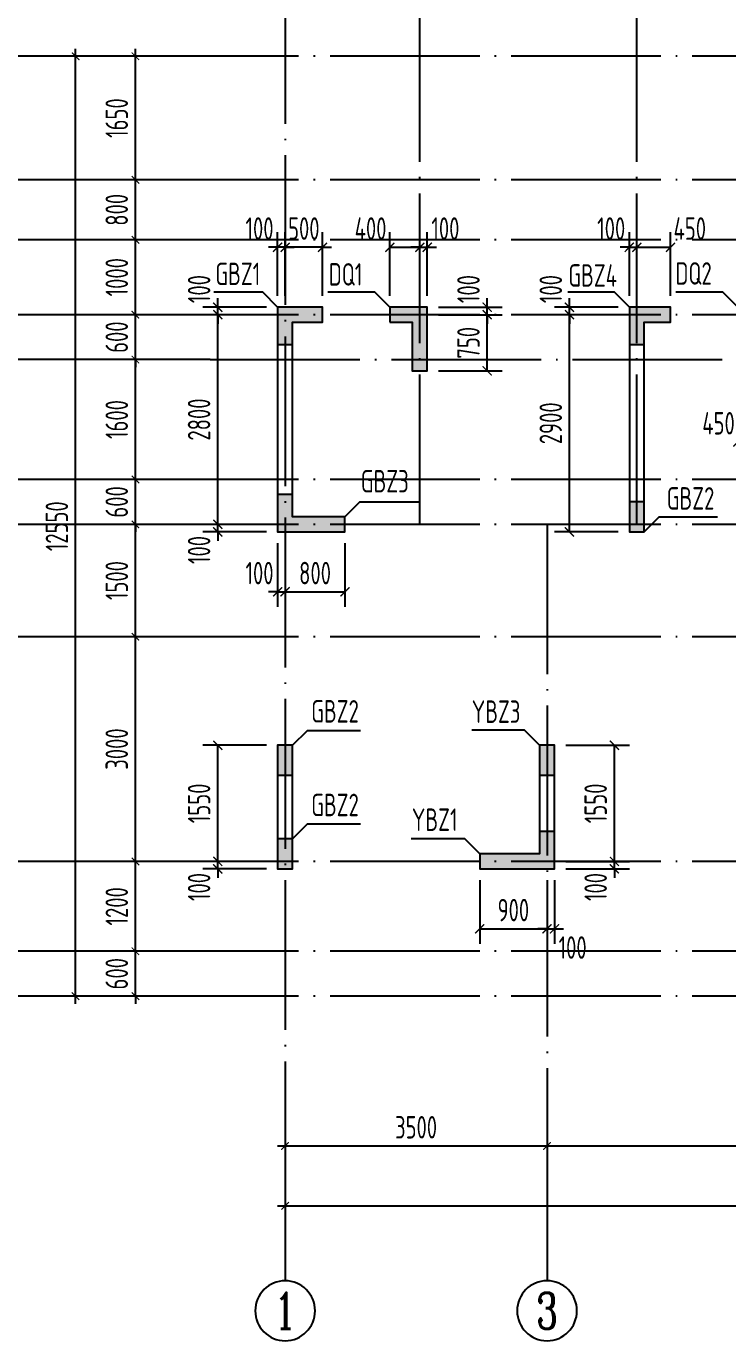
# Model space of a CAD drawing. Extents: x -461650 to 361314, y 245336 to 769729.
# Drawn here: x -128193 to -118819, y 568533 to 586084 of the extents above; entities that cross this region are included whole.
import ezdxf
from ezdxf.enums import TextEntityAlignment as Align

# ---------------------------------------------------------------- set-up
doc = ezdxf.new("R2010")
doc.units = 0
doc.header["$LTSCALE"] = 1000
doc.linetypes.add('DOTE', pattern=[2.42, 2, -0.2, 0.02, -0.2])
doc.layers.get('0').update_dxf_attribs({"linetype": 'CONTINUOUS'})
doc.layers.get('DEFPOINTS').update_dxf_attribs({"linetype": 'CONTINUOUS'})
for name, color, linetype in [('A-AXIS', 1, 'CONTINUOUS'), ('A-DOTE', 10, 'DOTE'), ('AXIS_NUM', 7, 'CONTINUOUS'), ('S-Q墙实线', 6, 'CONTINUOUS'), ('S-Q墙标注', 3, 'CONTINUOUS'), ('S-X详图填充', 252, 'CONTINUOUS'), ('S-X详图实线', 4, 'CONTINUOUS'), ('S-Y一般标注', 3, 'CONTINUOUS'), ('S-Z柱编号', 6, 'CONTINUOUS')]:
    doc.layers.add(name, color=color, linetype=linetype)
doc.styles.add('TSSD_Axis', font='complex.shx', dxfattribs={"width": 0.7, "bigfont": 'hztxt.shx'})
doc.styles.add('TSSD_DIMENSION', font='Tssdeng.shx', dxfattribs={"width": 0.7, "bigfont": 'tssdchn.shx'})
doc.styles.add('TSSD_REIN', font='tssdeng.shx', dxfattribs={"width": 0.7, "height": 300, "bigfont": 'tssdchn.shx'})
doc.styles.add('结构文字', font='zstxt.shx', dxfattribs={"width": 0.7, "bigfont": 'zshz.shx'})
doc.dimstyles.new('STRUCK', dxfattribs={"dimtxt": 400, "dimasz": 121, "dimexe": 200, "dimexo": 150, "dimgap": 115, "dimtad": 1, "dimdec": 0, "dimdsep": 46, "dimtxsty": '结构文字', "dimblk": 'ARCHTICK', "dimcen": 400, "dimclrd": 3, "dimclre": 3, "dimclrt": 7, "dimadec": 0, "dimazin": 0, "dimtfac": 1, "dimtdec": 0, "dimtix": 1, "dimtmove": 2, "dimatfit": 3, "dimldrblk": '_DIMX', "dimfxl": 0, "dimtolj": 1, "dimtzin": 0, "dimarcsym": 0})
doc.dimstyles.new('TSSD_100_100', dxfattribs={"dimtxt": 300, "dimasz": 100, "dimexe": 100, "dimexo": 250, "dimgap": 100, "dimtad": 1, "dimdec": 0, "dimzin": 0, "dimdsep": 46, "dimtxsty": 'TSSD_DIMENSION', "dimblk": 'ARCHTICK', "dimcen": 0, "dimdle": 100, "dimclrt": 7, "dimadec": 0, "dimazin": 0, "dimtfac": 1, "dimtdec": 0, "dimtix": 1, "dimtmove": 2, "dimatfit": 3, "dimldrblk": 'ARCHTICK', "dimfxl": 0, "dimtolj": 1, "dimtzin": 0, "dimarcsym": 0})

# ---------------------------------------------------------------- blocks, each defined once
blk = doc.blocks.new('_ArchTick')
at = {"color": 0, "linetype": 'ByBlock', "const_width": 0.15}
blk.add_lwpolyline([(-0.5, -0.5), (0.5, 0.5)], dxfattribs=at)
blk = doc.blocks.new('*D312')
at = {"layer": 'DEFPOINTS', "color": 0}
for p in [(2600, 5200), (3600, 5200), (3600, 4600)]:
    blk.add_point(p, dxfattribs=at)
at = {"layer": 'S-Y一般标注', "color": 0, "lineweight": -2}
for p, q in [((2600, 5200), (2600, 5300)), ((3350, 5200), (2500, 5200)), ((2600, 4600), (2600, 5200)), ((3350, 4600), (2500, 4600)), ((2600, 4600), (2600, 4500))]:
    blk.add_line(p, q, dxfattribs=at)
at = {"layer": 'S-Y一般标注', "color": 0, "lineweight": -2, "xscale": 100, "yscale": 100, "zscale": 100}
for p, rotation in [((2600, 5200), 270), ((2600, 4600), 90)]:
    blk.add_blockref('_ArchTick', p, dxfattribs=dict(at, rotation=rotation))
at = {"layer": 'S-Y一般标注', "color": 7, "insert": (2350, 4900), "char_height": 300, "attachment_point": 5, "rotation": 90, "style": 'TSSD_DIMENSION'}
blk.add_mtext('\\A1;600', dxfattribs=at)
blk = doc.blocks.new('*D313')
at = {"layer": 'DEFPOINTS', "color": 0}
for p in [(2600, 10900), (3600, 10900), (3600, 9400)]:
    blk.add_point(p, dxfattribs=at)
at = {"layer": 'S-Y一般标注', "color": 0, "lineweight": -2}
for p, q in [((3350, 10900), (2500, 10900)), ((2600, 9300), (2600, 11000)), ((3350, 9400), (2500, 9400))]:
    blk.add_line(p, q, dxfattribs=at)
at = {"layer": 'S-Y一般标注', "color": 0, "lineweight": -2, "xscale": 100, "yscale": 100, "zscale": 100}
for p, rotation in [((2600, 10900), 90), ((2600, 9400), 270)]:
    blk.add_blockref('_ArchTick', p, dxfattribs=dict(at, rotation=rotation))
at = {"layer": 'S-Y一般标注', "color": 7, "insert": (2350, 10150), "char_height": 300, "attachment_point": 5, "rotation": 90, "style": 'TSSD_DIMENSION'}
blk.add_mtext('\\A1;1500', dxfattribs=at)
blk = doc.blocks.new('*D314')
at = {"layer": 'DEFPOINTS', "color": 0}
for p in [(2600, 11500), (3600, 11500), (3600, 10900)]:
    blk.add_point(p, dxfattribs=at)
at = {"layer": 'S-Y一般标注', "color": 0, "lineweight": -2}
for p, q in [((2600, 11500), (2600, 11600)), ((3350, 11500), (2500, 11500)), ((2600, 10900), (2600, 11500)), ((3350, 10900), (2500, 10900)), ((2600, 10900), (2600, 10800))]:
    blk.add_line(p, q, dxfattribs=at)
at = {"layer": 'S-Y一般标注', "color": 0, "lineweight": -2, "xscale": 100, "yscale": 100, "zscale": 100}
for p, rotation in [((2600, 11500), 270), ((2600, 10900), 90)]:
    blk.add_blockref('_ArchTick', p, dxfattribs=dict(at, rotation=rotation))
at = {"layer": 'S-Y一般标注', "color": 7, "insert": (2350, 11200), "char_height": 300, "attachment_point": 5, "rotation": 90, "style": 'TSSD_DIMENSION'}
blk.add_mtext('\\A1;600', dxfattribs=at)
blk = doc.blocks.new('*D315')
at = {"layer": 'DEFPOINTS', "color": 0}
for p in [(2600, 13100), (3600, 13100), (3600, 11500)]:
    blk.add_point(p, dxfattribs=at)
at = {"layer": 'S-Y一般标注', "color": 0, "lineweight": -2}
for p, q in [((2600, 11400), (2600, 13200)), ((3350, 13100), (2500, 13100)), ((3350, 11500), (2500, 11500))]:
    blk.add_line(p, q, dxfattribs=at)
at = {"layer": 'S-Y一般标注', "color": 0, "lineweight": -2, "xscale": 100, "yscale": 100, "zscale": 100}
for p, rotation in [((2600, 13100), 90), ((2600, 11500), 270)]:
    blk.add_blockref('_ArchTick', p, dxfattribs=dict(at, rotation=rotation))
at = {"layer": 'S-Y一般标注', "color": 7, "insert": (2350, 12300), "char_height": 300, "attachment_point": 5, "rotation": 90, "style": 'TSSD_DIMENSION'}
blk.add_mtext('\\A1;1600', dxfattribs=at)
blk = doc.blocks.new('*D316')
at = {"layer": 'DEFPOINTS', "color": 0}
for p in [(2600, 13700), (3600, 13700), (3600, 13100)]:
    blk.add_point(p, dxfattribs=at)
at = {"layer": 'S-Y一般标注', "color": 0, "lineweight": -2}
for p, q in [((3350, 13700), (2500, 13700)), ((2600, 13700), (2600, 13800)), ((2600, 13100), (2600, 13700)), ((3350, 13100), (2500, 13100)), ((2600, 13100), (2600, 13000))]:
    blk.add_line(p, q, dxfattribs=at)
at = {"layer": 'S-Y一般标注', "color": 0, "lineweight": -2, "xscale": 100, "yscale": 100, "zscale": 100}
for p, rotation in [((2600, 13700), 270), ((2600, 13100), 90)]:
    blk.add_blockref('_ArchTick', p, dxfattribs=dict(at, rotation=rotation))
at = {"layer": 'S-Y一般标注', "color": 7, "insert": (2350, 13400), "char_height": 300, "attachment_point": 5, "rotation": 90, "style": 'TSSD_DIMENSION'}
blk.add_mtext('\\A1;600', dxfattribs=at)
blk = doc.blocks.new('*D317')
at = {"layer": 'DEFPOINTS', "color": 0}
for p in [(2600, 14700), (3600, 14700), (3600, 13700)]:
    blk.add_point(p, dxfattribs=at)
at = {"layer": 'S-Y一般标注', "color": 0, "lineweight": -2}
for p, q in [((2600, 13600), (2600, 14800)), ((3350, 14700), (2500, 14700)), ((3350, 13700), (2500, 13700))]:
    blk.add_line(p, q, dxfattribs=at)
at = {"layer": 'S-Y一般标注', "color": 0, "lineweight": -2, "xscale": 100, "yscale": 100, "zscale": 100}
for p, rotation in [((2600, 14700), 90), ((2600, 13700), 270)]:
    blk.add_blockref('_ArchTick', p, dxfattribs=dict(at, rotation=rotation))
at = {"layer": 'S-Y一般标注', "color": 7, "insert": (2350, 14200), "char_height": 300, "attachment_point": 5, "rotation": 90, "style": 'TSSD_DIMENSION'}
blk.add_mtext('\\A1;1000', dxfattribs=at)
blk = doc.blocks.new('*D318')
at = {"layer": 'DEFPOINTS', "color": 0}
for p in [(1800, 17150), (3600, 17150), (3600, 4600)]:
    blk.add_point(p, dxfattribs=at)
at = {"layer": 'S-Y一般标注', "color": 0, "lineweight": -2}
for p, q in [((1800, 4500), (1800, 17250)), ((3350, 17150), (1700, 17150)), ((3350, 4600), (1700, 4600))]:
    blk.add_line(p, q, dxfattribs=at)
at = {"layer": 'S-Y一般标注', "color": 0, "lineweight": -2, "xscale": 100, "yscale": 100, "zscale": 100}
for p, rotation in [((1800, 17150), 90), ((1800, 4600), 270)]:
    blk.add_blockref('_ArchTick', p, dxfattribs=dict(at, rotation=rotation))
at = {"layer": 'S-Y一般标注', "color": 7, "insert": (1550, 10875), "char_height": 300, "attachment_point": 5, "rotation": 90, "style": 'TSSD_DIMENSION'}
blk.add_mtext('\\A1;12550', dxfattribs=at)
blk = doc.blocks.new('*D319')
at = {"layer": 'DEFPOINTS', "color": 0}
for p in [(2600, 15500), (3600, 15500), (3600, 14700)]:
    blk.add_point(p, dxfattribs=at)
at = {"layer": 'S-Y一般标注', "color": 0, "lineweight": -2}
for p, q in [((3350, 15500), (2500, 15500)), ((2600, 14600), (2600, 15600)), ((3350, 14700), (2500, 14700))]:
    blk.add_line(p, q, dxfattribs=at)
at = {"layer": 'S-Y一般标注', "color": 0, "lineweight": -2, "xscale": 100, "yscale": 100, "zscale": 100}
for p, rotation in [((2600, 15500), 90), ((2600, 14700), 270)]:
    blk.add_blockref('_ArchTick', p, dxfattribs=dict(at, rotation=rotation))
at = {"layer": 'S-Y一般标注', "color": 7, "insert": (2350, 15100), "char_height": 300, "attachment_point": 5, "rotation": 90, "style": 'TSSD_DIMENSION'}
blk.add_mtext('\\A1;800', dxfattribs=at)
blk = doc.blocks.new('*D320')
at = {"layer": 'DEFPOINTS', "color": 0}
for p in [(2600, 6400), (3600, 6400), (3600, 5200)]:
    blk.add_point(p, dxfattribs=at)
at = {"layer": 'S-Y一般标注', "color": 0, "lineweight": -2}
for p, q in [((2600, 5100), (2600, 6500)), ((3350, 6400), (2500, 6400)), ((3350, 5200), (2500, 5200))]:
    blk.add_line(p, q, dxfattribs=at)
at = {"layer": 'S-Y一般标注', "color": 0, "lineweight": -2, "xscale": 100, "yscale": 100, "zscale": 100}
for p, rotation in [((2600, 6400), 90), ((2600, 5200), 270)]:
    blk.add_blockref('_ArchTick', p, dxfattribs=dict(at, rotation=rotation))
at = {"layer": 'S-Y一般标注', "color": 7, "insert": (2350, 5800), "char_height": 300, "attachment_point": 5, "rotation": 90, "style": 'TSSD_DIMENSION'}
blk.add_mtext('\\A1;1200', dxfattribs=at)
blk = doc.blocks.new('*D321')
at = {"layer": 'DEFPOINTS', "color": 0}
for p in [(2600, 9400), (3600, 9400), (3600, 6400)]:
    blk.add_point(p, dxfattribs=at)
at = {"layer": 'S-Y一般标注', "color": 0, "lineweight": -2}
for p, q in [((2600, 6300), (2600, 9500)), ((3350, 9400), (2500, 9400)), ((3350, 6400), (2500, 6400))]:
    blk.add_line(p, q, dxfattribs=at)
at = {"layer": 'S-Y一般标注', "color": 0, "lineweight": -2, "xscale": 100, "yscale": 100, "zscale": 100}
for p, rotation in [((2600, 9400), 90), ((2600, 6400), 270)]:
    blk.add_blockref('_ArchTick', p, dxfattribs=dict(at, rotation=rotation))
at = {"layer": 'S-Y一般标注', "color": 7, "insert": (2350, 7900), "char_height": 300, "attachment_point": 5, "rotation": 90, "style": 'TSSD_DIMENSION'}
blk.add_mtext('\\A1;3000', dxfattribs=at)
blk = doc.blocks.new('ts_axno')
at = {"color": 0, "linetype": 'ByBlock', "lineweight": -2}
blk.add_circle((0, 0), 0.5, dxfattribs=at)
at = {"color": 0, "linetype": 'ByBlock', "lineweight": -2, "style": 'TSSD_Axis', "width": 0.7}
blk.add_attdef('A', text='', height=0.6, dxfattribs=at).set_placement((0, 0), align=Align.MIDDLE_CENTER)
blk = doc.blocks.new('*D326')
at = {"layer": 'DEFPOINTS', "color": 0}
for p in [(8100, 3600), (13900, 3600), (13900, 2600)]:
    blk.add_point(p, dxfattribs=at)
at = {"layer": 'S-Y一般标注', "color": 0, "lineweight": -2}
for p, q in [((8100, 3350), (8100, 2500)), ((13900, 3350), (13900, 2500)), ((8000, 2600), (14000, 2600))]:
    blk.add_line(p, q, dxfattribs=at)
at = {"layer": 'S-Y一般标注', "color": 0, "lineweight": -2, "xscale": 100, "yscale": 100, "zscale": 100, "rotation": 180}
blk.add_blockref('_ArchTick', (8100, 2600), dxfattribs=at)
at = {"layer": 'S-Y一般标注', "color": 0, "lineweight": -2, "xscale": 100, "yscale": 100, "zscale": 100}
blk.add_blockref('_ArchTick', (13900, 2600), dxfattribs=at)
at = {"layer": 'S-Y一般标注', "color": 7, "insert": (11000, 2850), "char_height": 300, "attachment_point": 5, "style": 'TSSD_DIMENSION'}
blk.add_mtext('\\A1;5800', dxfattribs=at)
blk = doc.blocks.new('*D334')
at = {"layer": 'DEFPOINTS', "color": 0}
for p in [(4600, 3600), (54600, 3600), (54600, 1800)]:
    blk.add_point(p, dxfattribs=at)
at = {"layer": 'S-Y一般标注', "color": 0, "lineweight": -2}
for p, q in [((4600, 3350), (4600, 1700)), ((54600, 3350), (54600, 1700)), ((4500, 1800), (54700, 1800))]:
    blk.add_line(p, q, dxfattribs=at)
at = {"layer": 'S-Y一般标注', "color": 0, "lineweight": -2, "xscale": 100, "yscale": 100, "zscale": 100, "rotation": 180}
blk.add_blockref('_ArchTick', (4600, 1800), dxfattribs=at)
at = {"layer": 'S-Y一般标注', "color": 0, "lineweight": -2, "xscale": 100, "yscale": 100, "zscale": 100}
blk.add_blockref('_ArchTick', (54600, 1800), dxfattribs=at)
at = {"layer": 'S-Y一般标注', "color": 7, "insert": (29600, 2050), "char_height": 300, "attachment_point": 5, "style": 'TSSD_DIMENSION'}
blk.add_mtext('\\A1;50000', dxfattribs=at)
blk = doc.blocks.new('*D336')
at = {"layer": 'DEFPOINTS', "color": 0}
for p in [(4600, 3600), (8100, 3600), (8100, 2600)]:
    blk.add_point(p, dxfattribs=at)
at = {"layer": 'S-Y一般标注', "color": 0, "lineweight": -2}
for p, q in [((4600, 3350), (4600, 2500)), ((8100, 3350), (8100, 2500)), ((4500, 2600), (8200, 2600))]:
    blk.add_line(p, q, dxfattribs=at)
at = {"layer": 'S-Y一般标注', "color": 0, "lineweight": -2, "xscale": 100, "yscale": 100, "zscale": 100, "rotation": 180}
blk.add_blockref('_ArchTick', (4600, 2600), dxfattribs=at)
at = {"layer": 'S-Y一般标注', "color": 0, "lineweight": -2, "xscale": 100, "yscale": 100, "zscale": 100}
blk.add_blockref('_ArchTick', (8100, 2600), dxfattribs=at)
at = {"layer": 'S-Y一般标注', "color": 7, "insert": (6350, 2850), "char_height": 300, "attachment_point": 5, "style": 'TSSD_DIMENSION'}
blk.add_mtext('\\A1;3500', dxfattribs=at)
blk = doc.blocks.new('*D350')
at = {"layer": 'DEFPOINTS', "color": 0}
for p in [(2600, 17150), (3600, 17150), (3600, 15500)]:
    blk.add_point(p, dxfattribs=at)
at = {"layer": 'S-Y一般标注', "color": 0, "lineweight": -2}
for p, q in [((2600, 15400), (2600, 17250)), ((3350, 17150), (2500, 17150)), ((3350, 15500), (2500, 15500))]:
    blk.add_line(p, q, dxfattribs=at)
at = {"layer": 'S-Y一般标注', "color": 0, "lineweight": -2, "xscale": 100, "yscale": 100, "zscale": 100}
for p, rotation in [((2600, 17150), 90), ((2600, 15500), 270)]:
    blk.add_blockref('_ArchTick', p, dxfattribs=dict(at, rotation=rotation))
at = {"layer": 'S-Y一般标注', "color": 7, "insert": (2350, 16325), "char_height": 300, "attachment_point": 5, "rotation": 90, "style": 'TSSD_DIMENSION'}
blk.add_mtext('\\A1;1650', dxfattribs=at)
blk = doc.blocks.new('*D2231')
at = {"layer": 'DEFPOINTS', "color": 0}
for p in [(-125634, 579433), (-124834, 579433), (-124834, 579333)]:
    blk.add_point(p, dxfattribs=at)
at = {"layer": 'S-Q墙标注', "color": 3, "lineweight": -2}
for p, q in [((-125634, 579433), (-125634, 579554)), ((-124984, 579433), (-125834, 579433)), ((-125634, 579333), (-125634, 579433)), ((-124984, 579333), (-125834, 579333)), ((-125634, 579333), (-125634, 579212))]:
    blk.add_line(p, q, dxfattribs=at)
at = {"layer": 'S-Q墙标注', "color": 3, "lineweight": -2, "xscale": 121, "yscale": 121, "zscale": 121}
for p, rotation in [((-125634, 579433), 270), ((-125634, 579333), 90)]:
    blk.add_blockref('_ArchTick', p, dxfattribs=dict(at, rotation=rotation))
at = {"layer": 'S-Q墙标注', "color": 7, "insert": (-125884, 579091), "char_height": 300, "attachment_point": 5, "rotation": 90, "style": 'TSSD_REIN'}
blk.add_mtext('\\A1;100', dxfattribs=at)
blk = doc.blocks.new('_DIMX')
blk.add_line((-150, 0), (150, 0))
at = {"const_width": 50}
blk.add_lwpolyline([(-70, -70), (70, 70)], dxfattribs=at)
blk = doc.blocks.new('*D2232')
at = {"layer": 'DEFPOINTS', "color": 0}
for p in [(-125634, 582233), (-124834, 582233), (-124834, 579433)]:
    blk.add_point(p, dxfattribs=at)
at = {"layer": 'S-Q墙标注', "color": 3, "lineweight": -2}
for p, q in [((-124984, 582233), (-125834, 582233)), ((-125634, 579433), (-125634, 582233)), ((-124984, 579433), (-125834, 579433))]:
    blk.add_line(p, q, dxfattribs=at)
at = {"layer": 'S-Q墙标注', "color": 3, "lineweight": -2, "xscale": 121, "yscale": 121, "zscale": 121}
for p, rotation in [((-125634, 582233), 90), ((-125634, 579433), 270)]:
    blk.add_blockref('_ArchTick', p, dxfattribs=dict(at, rotation=rotation))
at = {"layer": 'S-Q墙标注', "color": 7, "insert": (-125884, 580833), "char_height": 300, "attachment_point": 5, "rotation": 90, "style": 'TSSD_REIN'}
blk.add_mtext('\\A1;2800', dxfattribs=at)
blk = doc.blocks.new('*D2233')
at = {"layer": 'DEFPOINTS', "color": 0}
for p in [(-125634, 582333), (-124834, 582333), (-124834, 582233)]:
    blk.add_point(p, dxfattribs=at)
at = {"layer": 'S-Q墙标注', "color": 3, "lineweight": -2}
for p, q in [((-124984, 582333), (-125834, 582333)), ((-125634, 582333), (-125634, 582454)), ((-125634, 582233), (-125634, 582333)), ((-124984, 582233), (-125834, 582233)), ((-125634, 582233), (-125634, 582112))]:
    blk.add_line(p, q, dxfattribs=at)
at = {"layer": 'S-Q墙标注', "color": 3, "lineweight": -2, "xscale": 121, "yscale": 121, "zscale": 121}
for p, rotation in [((-125634, 582333), 270), ((-125634, 582233), 90)]:
    blk.add_blockref('_ArchTick', p, dxfattribs=dict(at, rotation=rotation))
at = {"layer": 'S-Q墙标注', "color": 7, "insert": (-125884, 582575), "char_height": 300, "attachment_point": 5, "rotation": 90, "style": 'TSSD_REIN'}
blk.add_mtext('\\A1;100', dxfattribs=at)
blk = doc.blocks.new('*D2234')
at = {"layer": 'DEFPOINTS', "color": 0}
for p in [(-124834, 579333), (-124734, 579333), (-124734, 578533)]:
    blk.add_point(p, dxfattribs=at)
at = {"layer": 'S-Q墙标注', "color": 3, "lineweight": -2}
for p, q in [((-124834, 579183), (-124834, 578333)), ((-124734, 579183), (-124734, 578333)), ((-124834, 578533), (-124955, 578533)), ((-124834, 578533), (-124734, 578533)), ((-124734, 578533), (-124613, 578533))]:
    blk.add_line(p, q, dxfattribs=at)
at = {"layer": 'S-Q墙标注', "color": 3, "lineweight": -2, "xscale": 121, "yscale": 121, "zscale": 121}
blk.add_blockref('_ArchTick', (-124834, 578533), dxfattribs=at)
at = {"layer": 'S-Q墙标注', "color": 3, "lineweight": -2, "xscale": 121, "yscale": 121, "zscale": 121, "rotation": 180}
blk.add_blockref('_ArchTick', (-124734, 578533), dxfattribs=at)
at = {"layer": 'S-Q墙标注', "color": 7, "insert": (-125076, 578783), "char_height": 300, "attachment_point": 5, "style": 'TSSD_REIN'}
blk.add_mtext('\\A1;100', dxfattribs=at)
blk = doc.blocks.new('*D2235')
at = {"layer": 'DEFPOINTS', "color": 0}
for p in [(-124734, 579333), (-123934, 579333), (-123934, 578533)]:
    blk.add_point(p, dxfattribs=at)
at = {"layer": 'S-Q墙标注', "color": 3, "lineweight": -2}
for p, q in [((-124734, 579183), (-124734, 578333)), ((-123934, 579183), (-123934, 578333)), ((-124734, 578533), (-123934, 578533))]:
    blk.add_line(p, q, dxfattribs=at)
at = {"layer": 'S-Q墙标注', "color": 3, "lineweight": -2, "xscale": 121, "yscale": 121, "zscale": 121, "rotation": 180}
blk.add_blockref('_ArchTick', (-124734, 578533), dxfattribs=at)
at = {"layer": 'S-Q墙标注', "color": 3, "lineweight": -2, "xscale": 121, "yscale": 121, "zscale": 121}
blk.add_blockref('_ArchTick', (-123934, 578533), dxfattribs=at)
at = {"layer": 'S-Q墙标注', "color": 7, "insert": (-124334, 578783), "char_height": 300, "attachment_point": 5, "style": 'TSSD_REIN'}
blk.add_mtext('\\A1;800', dxfattribs=at)
blk = doc.blocks.new('*D2236')
at = {"layer": 'DEFPOINTS', "color": 0}
for p in [(-125634, 574933), (-124834, 574933), (-124834, 574833)]:
    blk.add_point(p, dxfattribs=at)
at = {"layer": 'S-Q墙标注', "color": 3, "lineweight": -2}
for p, q in [((-125634, 574933), (-125634, 575054)), ((-124984, 574933), (-125834, 574933)), ((-124984, 574833), (-125834, 574833)), ((-125634, 574833), (-125634, 574933)), ((-125634, 574833), (-125634, 574712))]:
    blk.add_line(p, q, dxfattribs=at)
at = {"layer": 'S-Q墙标注', "color": 3, "lineweight": -2, "xscale": 121, "yscale": 121, "zscale": 121}
for p, rotation in [((-125634, 574933), 270), ((-125634, 574833), 90)]:
    blk.add_blockref('_ArchTick', p, dxfattribs=dict(at, rotation=rotation))
at = {"layer": 'S-Q墙标注', "color": 7, "insert": (-125884, 574591), "char_height": 300, "attachment_point": 5, "rotation": 90, "style": 'TSSD_REIN'}
blk.add_mtext('\\A1;100', dxfattribs=at)
blk = doc.blocks.new('*D2237')
at = {"layer": 'DEFPOINTS', "color": 0}
for p in [(-125634, 576483), (-124834, 576483), (-124834, 574933)]:
    blk.add_point(p, dxfattribs=at)
at = {"layer": 'S-Q墙标注', "color": 3, "lineweight": -2}
for p, q in [((-124984, 576483), (-125834, 576483)), ((-125634, 574933), (-125634, 576483)), ((-124984, 574933), (-125834, 574933))]:
    blk.add_line(p, q, dxfattribs=at)
at = {"layer": 'S-Q墙标注', "color": 3, "lineweight": -2, "xscale": 121, "yscale": 121, "zscale": 121}
for p, rotation in [((-125634, 576483), 90), ((-125634, 574933), 270)]:
    blk.add_blockref('_ArchTick', p, dxfattribs=dict(at, rotation=rotation))
at = {"layer": 'S-Q墙标注', "color": 7, "insert": (-125884, 575708), "char_height": 300, "attachment_point": 5, "rotation": 90, "style": 'TSSD_REIN'}
blk.add_mtext('\\A1;1550', dxfattribs=at)
blk = doc.blocks.new('*D2238')
at = {"layer": 'DEFPOINTS', "color": 0}
for p in [(-124734, 583133), (-124734, 582333), (-124234, 582333)]:
    blk.add_point(p, dxfattribs=at)
at = {"layer": 'S-Q墙标注', "color": 3, "lineweight": -2}
for p, q in [((-124734, 582483), (-124734, 583333)), ((-124234, 582483), (-124234, 583333)), ((-124734, 583133), (-124855, 583133)), ((-124234, 583133), (-124734, 583133)), ((-124234, 583133), (-124113, 583133))]:
    blk.add_line(p, q, dxfattribs=at)
at = {"layer": 'S-Q墙标注', "color": 3, "lineweight": -2, "xscale": 121, "yscale": 121, "zscale": 121}
blk.add_blockref('_ArchTick', (-124734, 583133), dxfattribs=at)
at = {"layer": 'S-Q墙标注', "color": 3, "lineweight": -2, "xscale": 121, "yscale": 121, "zscale": 121, "rotation": 180}
blk.add_blockref('_ArchTick', (-124234, 583133), dxfattribs=at)
at = {"layer": 'S-Q墙标注', "color": 7, "insert": (-124484, 583383), "char_height": 300, "attachment_point": 5, "style": 'TSSD_REIN'}
blk.add_mtext('\\A1;500', dxfattribs=at)
blk = doc.blocks.new('*D2239')
at = {"layer": 'DEFPOINTS', "color": 0}
for p in [(-124834, 583133), (-124834, 582333), (-124734, 582333)]:
    blk.add_point(p, dxfattribs=at)
at = {"layer": 'S-Q墙标注', "color": 3, "lineweight": -2}
for p, q in [((-124834, 582483), (-124834, 583333)), ((-124734, 582483), (-124734, 583333)), ((-124834, 583133), (-124955, 583133)), ((-124734, 583133), (-124834, 583133)), ((-124734, 583133), (-124613, 583133))]:
    blk.add_line(p, q, dxfattribs=at)
at = {"layer": 'S-Q墙标注', "color": 3, "lineweight": -2, "xscale": 121, "yscale": 121, "zscale": 121}
blk.add_blockref('_ArchTick', (-124834, 583133), dxfattribs=at)
at = {"layer": 'S-Q墙标注', "color": 3, "lineweight": -2, "xscale": 121, "yscale": 121, "zscale": 121, "rotation": 180}
blk.add_blockref('_ArchTick', (-124734, 583133), dxfattribs=at)
at = {"layer": 'S-Q墙标注', "color": 7, "insert": (-125076, 583383), "char_height": 300, "attachment_point": 5, "style": 'TSSD_REIN'}
blk.add_mtext('\\A1;100', dxfattribs=at)
blk = doc.blocks.new('*D2240')
at = {"layer": 'DEFPOINTS', "color": 0}
for p in [(-121134, 574933), (-121134, 574833), (-120334, 574933)]:
    blk.add_point(p, dxfattribs=at)
at = {"layer": 'S-Q墙标注', "color": 3, "lineweight": -2}
for p, q in [((-120334, 574933), (-120334, 575054)), ((-120984, 574933), (-120134, 574933)), ((-120984, 574833), (-120134, 574833)), ((-120334, 574833), (-120334, 574933)), ((-120334, 574833), (-120334, 574712))]:
    blk.add_line(p, q, dxfattribs=at)
at = {"layer": 'S-Q墙标注', "color": 3, "lineweight": -2, "xscale": 121, "yscale": 121, "zscale": 121}
for p, rotation in [((-120334, 574933), 270), ((-120334, 574833), 90)]:
    blk.add_blockref('_ArchTick', p, dxfattribs=dict(at, rotation=rotation))
at = {"layer": 'S-Q墙标注', "color": 7, "insert": (-120584, 574591), "char_height": 300, "attachment_point": 5, "rotation": 90, "style": 'TSSD_REIN'}
blk.add_mtext('\\A1;100', dxfattribs=at)
blk = doc.blocks.new('*D2241')
at = {"layer": 'DEFPOINTS', "color": 0}
for p in [(-121134, 576483), (-120334, 576483), (-121134, 574933)]:
    blk.add_point(p, dxfattribs=at)
at = {"layer": 'S-Q墙标注', "color": 3, "lineweight": -2}
for p, q in [((-120984, 576483), (-120134, 576483)), ((-120334, 574933), (-120334, 576483)), ((-120984, 574933), (-120134, 574933))]:
    blk.add_line(p, q, dxfattribs=at)
at = {"layer": 'S-Q墙标注', "color": 3, "lineweight": -2, "xscale": 121, "yscale": 121, "zscale": 121}
for p, rotation in [((-120334, 576483), 90), ((-120334, 574933), 270)]:
    blk.add_blockref('_ArchTick', p, dxfattribs=dict(at, rotation=rotation))
at = {"layer": 'S-Q墙标注', "color": 7, "insert": (-120584, 575708), "char_height": 300, "attachment_point": 5, "rotation": 90, "style": 'TSSD_REIN'}
blk.add_mtext('\\A1;1550', dxfattribs=at)
blk = doc.blocks.new('*D2242')
at = {"layer": 'DEFPOINTS', "color": 0}
for p in [(-122134, 574833), (-121234, 574833), (-121234, 574033)]:
    blk.add_point(p, dxfattribs=at)
at = {"layer": 'S-Q墙标注', "color": 3, "lineweight": -2}
for p, q in [((-122134, 574683), (-122134, 573833)), ((-121234, 574683), (-121234, 573833)), ((-122134, 574033), (-121234, 574033))]:
    blk.add_line(p, q, dxfattribs=at)
at = {"layer": 'S-Q墙标注', "color": 3, "lineweight": -2, "xscale": 121, "yscale": 121, "zscale": 121, "rotation": 180}
blk.add_blockref('_ArchTick', (-122134, 574033), dxfattribs=at)
at = {"layer": 'S-Q墙标注', "color": 3, "lineweight": -2, "xscale": 121, "yscale": 121, "zscale": 121}
blk.add_blockref('_ArchTick', (-121234, 574033), dxfattribs=at)
at = {"layer": 'S-Q墙标注', "color": 7, "insert": (-121684, 574283), "char_height": 300, "attachment_point": 5, "style": 'TSSD_REIN'}
blk.add_mtext('\\A1;900', dxfattribs=at)
blk = doc.blocks.new('*D2243')
at = {"layer": 'DEFPOINTS', "color": 0}
for p in [(-121234, 574833), (-121134, 574833), (-121134, 574033)]:
    blk.add_point(p, dxfattribs=at)
at = {"layer": 'S-Q墙标注', "color": 3, "lineweight": -2}
for p, q in [((-121234, 574683), (-121234, 573833)), ((-121134, 574683), (-121134, 573833)), ((-121234, 574033), (-121355, 574033)), ((-121234, 574033), (-121134, 574033)), ((-121134, 574033), (-121013, 574033))]:
    blk.add_line(p, q, dxfattribs=at)
at = {"layer": 'S-Q墙标注', "color": 3, "lineweight": -2, "xscale": 121, "yscale": 121, "zscale": 121}
blk.add_blockref('_ArchTick', (-121234, 574033), dxfattribs=at)
at = {"layer": 'S-Q墙标注', "color": 3, "lineweight": -2, "xscale": 121, "yscale": 121, "zscale": 121, "rotation": 180}
blk.add_blockref('_ArchTick', (-121134, 574033), dxfattribs=at)
at = {"layer": 'S-Q墙标注', "color": 7, "insert": (-120892, 573783), "char_height": 300, "attachment_point": 5, "style": 'TSSD_REIN'}
blk.add_mtext('\\A1;100', dxfattribs=at)
blk = doc.blocks.new('*D2250')
at = {"layer": 'DEFPOINTS', "color": 0}
for p in [(-122834, 582233), (-122034, 582233), (-122834, 581483)]:
    blk.add_point(p, dxfattribs=at)
at = {"layer": 'S-Q墙标注', "color": 3, "lineweight": -2}
for p, q in [((-122684, 582233), (-121834, 582233)), ((-122034, 581483), (-122034, 582233)), ((-122684, 581483), (-121834, 581483))]:
    blk.add_line(p, q, dxfattribs=at)
at = {"layer": 'S-Q墙标注', "color": 3, "lineweight": -2, "xscale": 121, "yscale": 121, "zscale": 121}
for p, rotation in [((-122034, 582233), 90), ((-122034, 581483), 270)]:
    blk.add_blockref('_ArchTick', p, dxfattribs=dict(at, rotation=rotation))
at = {"layer": 'S-Q墙标注', "color": 7, "insert": (-122284, 581858), "char_height": 300, "attachment_point": 5, "rotation": 90, "style": 'TSSD_REIN'}
blk.add_mtext('\\A1;750', dxfattribs=at)
blk = doc.blocks.new('*D2251')
at = {"layer": 'DEFPOINTS', "color": 0}
for p in [(-122834, 582333), (-122034, 582333), (-122834, 582233)]:
    blk.add_point(p, dxfattribs=at)
at = {"layer": 'S-Q墙标注', "color": 3, "lineweight": -2}
for p, q in [((-122684, 582333), (-121834, 582333)), ((-122034, 582333), (-122034, 582454)), ((-122034, 582233), (-122034, 582333)), ((-122684, 582233), (-121834, 582233)), ((-122034, 582233), (-122034, 582112))]:
    blk.add_line(p, q, dxfattribs=at)
at = {"layer": 'S-Q墙标注', "color": 3, "lineweight": -2, "xscale": 121, "yscale": 121, "zscale": 121}
for p, rotation in [((-122034, 582333), 270), ((-122034, 582233), 90)]:
    blk.add_blockref('_ArchTick', p, dxfattribs=dict(at, rotation=rotation))
at = {"layer": 'S-Q墙标注', "color": 7, "insert": (-122284, 582575), "char_height": 300, "attachment_point": 5, "rotation": 90, "style": 'TSSD_REIN'}
blk.add_mtext('\\A1;100', dxfattribs=at)
blk = doc.blocks.new('*D2252')
at = {"layer": 'DEFPOINTS', "color": 0}
for p in [(-122934, 583133), (-123334, 582333), (-122934, 582333)]:
    blk.add_point(p, dxfattribs=at)
at = {"layer": 'S-Q墙标注', "color": 3, "lineweight": -2}
for p, q in [((-123334, 582483), (-123334, 583333)), ((-122934, 582483), (-122934, 583333)), ((-123334, 583133), (-122934, 583133))]:
    blk.add_line(p, q, dxfattribs=at)
at = {"layer": 'S-Q墙标注', "color": 3, "lineweight": -2, "xscale": 121, "yscale": 121, "zscale": 121, "rotation": 180}
blk.add_blockref('_ArchTick', (-123334, 583133), dxfattribs=at)
at = {"layer": 'S-Q墙标注', "color": 3, "lineweight": -2, "xscale": 121, "yscale": 121, "zscale": 121}
blk.add_blockref('_ArchTick', (-122934, 583133), dxfattribs=at)
at = {"layer": 'S-Q墙标注', "color": 7, "insert": (-123592, 583383), "char_height": 300, "attachment_point": 5, "style": 'TSSD_REIN'}
blk.add_mtext('\\A1;400', dxfattribs=at)
blk = doc.blocks.new('*D2253')
at = {"layer": 'DEFPOINTS', "color": 0}
for p in [(-122834, 583133), (-122934, 582333), (-122834, 582333)]:
    blk.add_point(p, dxfattribs=at)
at = {"layer": 'S-Q墙标注', "color": 3, "lineweight": -2}
for p, q in [((-122934, 582483), (-122934, 583333)), ((-122834, 582483), (-122834, 583333)), ((-122934, 583133), (-123055, 583133)), ((-122934, 583133), (-122834, 583133)), ((-122834, 583133), (-122713, 583133))]:
    blk.add_line(p, q, dxfattribs=at)
at = {"layer": 'S-Q墙标注', "color": 3, "lineweight": -2, "xscale": 121, "yscale": 121, "zscale": 121}
blk.add_blockref('_ArchTick', (-122934, 583133), dxfattribs=at)
at = {"layer": 'S-Q墙标注', "color": 3, "lineweight": -2, "xscale": 121, "yscale": 121, "zscale": 121, "rotation": 180}
blk.add_blockref('_ArchTick', (-122834, 583133), dxfattribs=at)
at = {"layer": 'S-Q墙标注', "color": 7, "insert": (-122592, 583383), "char_height": 300, "attachment_point": 5, "style": 'TSSD_REIN'}
blk.add_mtext('\\A1;100', dxfattribs=at)
blk = doc.blocks.new('*D2254')
at = {"layer": 'DEFPOINTS', "color": 0}
for p in [(-120934, 582233), (-120134, 582233), (-120134, 579333)]:
    blk.add_point(p, dxfattribs=at)
at = {"layer": 'S-Q墙标注', "color": 3, "lineweight": -2}
for p, q in [((-120284, 582233), (-121134, 582233)), ((-120934, 579333), (-120934, 582233)), ((-120284, 579333), (-121134, 579333))]:
    blk.add_line(p, q, dxfattribs=at)
at = {"layer": 'S-Q墙标注', "color": 3, "lineweight": -2, "xscale": 121, "yscale": 121, "zscale": 121}
for p, rotation in [((-120934, 582233), 90), ((-120934, 579333), 270)]:
    blk.add_blockref('_ArchTick', p, dxfattribs=dict(at, rotation=rotation))
at = {"layer": 'S-Q墙标注', "color": 7, "insert": (-121184, 580783), "char_height": 300, "attachment_point": 5, "rotation": 90, "style": 'TSSD_REIN'}
blk.add_mtext('\\A1;2900', dxfattribs=at)
blk = doc.blocks.new('*D2255')
at = {"layer": 'DEFPOINTS', "color": 0}
for p in [(-120934, 582333), (-120134, 582333), (-120134, 582233)]:
    blk.add_point(p, dxfattribs=at)
at = {"layer": 'S-Q墙标注', "color": 3, "lineweight": -2}
for p, q in [((-120284, 582333), (-121134, 582333)), ((-120934, 582333), (-120934, 582454)), ((-120934, 582233), (-120934, 582333)), ((-120284, 582233), (-121134, 582233)), ((-120934, 582233), (-120934, 582112))]:
    blk.add_line(p, q, dxfattribs=at)
at = {"layer": 'S-Q墙标注', "color": 3, "lineweight": -2, "xscale": 121, "yscale": 121, "zscale": 121}
for p, rotation in [((-120934, 582333), 270), ((-120934, 582233), 90)]:
    blk.add_blockref('_ArchTick', p, dxfattribs=dict(at, rotation=rotation))
at = {"layer": 'S-Q墙标注', "color": 7, "insert": (-121184, 582575), "char_height": 300, "attachment_point": 5, "rotation": 90, "style": 'TSSD_REIN'}
blk.add_mtext('\\A1;100', dxfattribs=at)
blk = doc.blocks.new('*D2256')
at = {"layer": 'DEFPOINTS', "color": 0}
for p in [(-120034, 583133), (-120134, 582333), (-120034, 582333)]:
    blk.add_point(p, dxfattribs=at)
at = {"layer": 'S-Q墙标注', "color": 3, "lineweight": -2}
for p, q in [((-120134, 582483), (-120134, 583333)), ((-120034, 582483), (-120034, 583333)), ((-120134, 583133), (-120255, 583133)), ((-120134, 583133), (-120034, 583133)), ((-120034, 583133), (-119913, 583133))]:
    blk.add_line(p, q, dxfattribs=at)
at = {"layer": 'S-Q墙标注', "color": 3, "lineweight": -2, "xscale": 121, "yscale": 121, "zscale": 121}
blk.add_blockref('_ArchTick', (-120134, 583133), dxfattribs=at)
at = {"layer": 'S-Q墙标注', "color": 3, "lineweight": -2, "xscale": 121, "yscale": 121, "zscale": 121, "rotation": 180}
blk.add_blockref('_ArchTick', (-120034, 583133), dxfattribs=at)
at = {"layer": 'S-Q墙标注', "color": 7, "insert": (-120376, 583383), "char_height": 300, "attachment_point": 5, "style": 'TSSD_REIN'}
blk.add_mtext('\\A1;100', dxfattribs=at)
blk = doc.blocks.new('*D2257')
at = {"layer": 'DEFPOINTS', "color": 0}
for p in [(-119584, 583133), (-120034, 582333), (-119584, 582333)]:
    blk.add_point(p, dxfattribs=at)
at = {"layer": 'S-Q墙标注', "color": 3, "lineweight": -2}
for p, q in [((-120034, 582483), (-120034, 583333)), ((-119584, 582483), (-119584, 583333)), ((-120034, 583133), (-119584, 583133))]:
    blk.add_line(p, q, dxfattribs=at)
at = {"layer": 'S-Q墙标注', "color": 3, "lineweight": -2, "xscale": 121, "yscale": 121, "zscale": 121, "rotation": 180}
blk.add_blockref('_ArchTick', (-120034, 583133), dxfattribs=at)
at = {"layer": 'S-Q墙标注', "color": 3, "lineweight": -2, "xscale": 121, "yscale": 121, "zscale": 121}
blk.add_blockref('_ArchTick', (-119584, 583133), dxfattribs=at)
at = {"layer": 'S-Q墙标注', "color": 7, "insert": (-119326, 583383), "char_height": 300, "attachment_point": 5, "style": 'TSSD_REIN'}
blk.add_mtext('\\A1;450', dxfattribs=at)
blk = doc.blocks.new('*D2260')
at = {"layer": 'DEFPOINTS', "color": 0}
for p in [(-118684, 581333), (-118234, 581333), (-118234, 580533)]:
    blk.add_point(p, dxfattribs=at)
at = {"layer": 'S-Q墙标注', "color": 3, "lineweight": -2}
for p, q in [((-118684, 581183), (-118684, 580333)), ((-118234, 581183), (-118234, 580333)), ((-118684, 580533), (-118234, 580533))]:
    blk.add_line(p, q, dxfattribs=at)
at = {"layer": 'S-Q墙标注', "color": 3, "lineweight": -2, "xscale": 121, "yscale": 121, "zscale": 121, "rotation": 180}
blk.add_blockref('_ArchTick', (-118684, 580533), dxfattribs=at)
at = {"layer": 'S-Q墙标注', "color": 3, "lineweight": -2, "xscale": 121, "yscale": 121, "zscale": 121}
blk.add_blockref('_ArchTick', (-118234, 580533), dxfattribs=at)
at = {"layer": 'S-Q墙标注', "color": 7, "insert": (-118942, 580783), "char_height": 300, "attachment_point": 5, "style": 'TSSD_REIN'}
blk.add_mtext('\\A1;450', dxfattribs=at)
blk = doc.blocks.new('20210726.16395156')
at = {"layer": 'A-AXIS'}
for p, q in [((3600, 17150), (800, 17150)), ((3600, 15500), (800, 15500)), ((3600, 14700), (800, 14700)), ((3600, 13700), (800, 13700)), ((3600, 13100.3), (800, 13100.3)), ((3600, 11500), (800, 11500)), ((3600, 10900), (800, 10900)), ((3600, 9400), (800, 9400)), ((3600, 6400), (800, 6400)), ((3600, 5200), (800, 5200)), ((3600, 4600), (800, 4600)), ((4600, 3600), (4600, 800)), ((8100, 3600), (8100, 800))]:
    blk.add_line(p, q, dxfattribs=at)
at = {"layer": 'A-DOTE'}
for p, q in [((4600, 18249.9), (4600, 3600)), ((6400, 10900), (6400, 18249.9)), ((9300, 10900), (9300, 18249.9)), ((55600, 17150), (3600, 17150)), ((55600, 15500), (3600, 15500)), ((55600, 14700), (3600, 14700)), ((55600, 13700), (3600, 13700)), ((3600, 13100.3), (55600, 13100.3)), ((55600, 11500), (3600, 11500)), ((55600, 10900), (3600, 10900)), ((8100, 10900), (8100, 3600)), ((55600, 9400), (3600, 9400)), ((55600, 6400), (3600, 6400)), ((55600, 5200), (3600, 5200)), ((55600, 4600), (3600, 4600))]:
    blk.add_line(p, q, dxfattribs=at)
at = {"layer": 'A-AXIS'}
ref = blk.add_blockref('ts_axno', (4600, 400), dxfattribs=dict(at, xscale=-800, yscale=800, zscale=800, rotation=180))
ref.add_attrib('1', '1', dxfattribs={"layer": 'AXIS_NUM', "height": 480, "style": 'TSSD_Axis', "width": 0.7}).set_placement((4600, 400), align=Align.MIDDLE_CENTER)
ref = blk.add_blockref('ts_axno', (8100, 400), dxfattribs=dict(at, xscale=-800, yscale=800, zscale=800, rotation=180))
ref.add_attrib('2', '3', dxfattribs={"layer": 'AXIS_NUM', "height": 480, "style": 'TSSD_Axis', "width": 0.7}).set_placement((8100, 400), align=Align.MIDDLE_CENTER)
at = {"layer": 'S-Y一般标注'}
for base, p1, p2, picture, middle in [((1800, 17150), (3600, 4600), (3600, 17150), '*D318', (1550, 10875)), ((2600, 17150), (3600, 15500), (3600, 17150), '*D350', (2350, 16325)), ((2600, 15500), (3600, 14700), (3600, 15500), '*D319', (2350, 15100)), ((2600, 14700), (3600, 13700), (3600, 14700), '*D317', (2350, 14200)), ((2600, 13700), (3600, 13100.3), (3600, 13700), '*D316', (2350, 13400.2)), ((2600, 13100.3), (3600, 11500), (3600, 13100.3), '*D315', (2350, 12300.2)), ((2600, 11500), (3600, 10900), (3600, 11500), '*D314', (2350, 11200)), ((2600, 10900), (3600, 9400), (3600, 10900), '*D313', (2350, 10150)), ((2600, 9400), (3600, 6400), (3600, 9400), '*D321', (2350, 7900)), ((2600, 6400), (3600, 5200), (3600, 6400), '*D320', (2350, 5800)), ((2600, 5200), (3600, 4600), (3600, 5200), '*D312', (2350, 4900))]:
    dim = blk.add_linear_dim(base=base, p1=p1, p2=p2, angle=90, dimstyle='TSSD_100_100', dxfattribs=at)
    dim.commit()
    dim.dimension.update_dxf_attribs({"geometry": picture, "text_midpoint": middle})
for base, p1, p2, picture, middle in [((54600, 1800), (4600, 3600), (54600, 3600), '*D334', (29600, 2050)), ((8100, 2600), (4600, 3600), (8100, 3600), '*D336', (6350, 2850)), ((13900, 2600), (8100, 3600), (13900, 3600), '*D326', (11000, 2850))]:
    dim = blk.add_linear_dim(base=base, p1=p1, p2=p2, dimstyle='TSSD_100_100', dxfattribs=at)
    dim.commit()
    dim.dimension.update_dxf_attribs({"geometry": picture, "text_midpoint": middle})

msp = doc.modelspace()

# ---------------------------------------------------------------- hatches: boundary and pattern name
at = {"layer": 'S-X详图填充'}
h = msp.add_hatch(color=256, dxfattribs=at)
h.dxf.hatch_style = 1
h.paths.add_polyline_path([(-124834.1, 581833.19), (-124634.1, 581833.19), (-124634.1, 582133.19), (-124234.1, 582133.19), (-124234.1, 582333.19), (-124834.1, 582333.19)])
h = msp.add_hatch(color=256, dxfattribs=at)
h.dxf.hatch_style = 1
h.paths.add_polyline_path([(-123334, 582133.19), (-123034.09, 582133.19), (-123034.09, 581483.21), (-122834.09, 581483.21), (-122834.09, 582333.19), (-123334, 582333.19)])
h = msp.add_hatch(color=256, dxfattribs=at)
h.dxf.hatch_style = 1
h.paths.add_polyline_path([(-120134.09, 581833.19), (-119934.09, 581833.19), (-119934.09, 582133.19), (-119584.09, 582133.19), (-119584.09, 582333.19), (-120134.09, 582333.19)])
h = msp.add_hatch(color=256, dxfattribs=at)
h.dxf.hatch_style = 1
h.paths.add_polyline_path([(-124634.1, 579833.19), (-124834.1, 579833.19), (-124834.1, 579333.19), (-123934.1, 579333.19), (-123934.1, 579533.19), (-124634.1, 579533.19)])
h = msp.add_hatch(color=256, dxfattribs=at)
h.dxf.hatch_style = 1
h.paths.add_polyline_path([(-119934.09, 579733.19), (-120134.09, 579733.19), (-120134.09, 579333.19), (-119934.09, 579333.19)])
h = msp.add_hatch(color=256, dxfattribs=at)
h.dxf.hatch_style = 1
h.paths.add_polyline_path([(-124834.09, 576083.19), (-124634.09, 576083.19), (-124634.09, 576483.19), (-124834.09, 576483.19)])
h = msp.add_hatch(color=256, dxfattribs=at)
h.dxf.hatch_style = 1
h.paths.add_polyline_path([(-121334.09, 576083.19), (-121134.09, 576083.19), (-121134.09, 576483.19), (-121334.09, 576483.19)])
h = msp.add_hatch(color=256, dxfattribs=at)
h.dxf.hatch_style = 1
h.paths.add_polyline_path([(-121134.09, 575333.19), (-121334.09, 575333.19), (-121334.09, 575033.19), (-122134.09, 575033.19), (-122134.09, 574833.19), (-121134.09, 574833.19)])
h = msp.add_hatch(color=256, dxfattribs=at)
h.dxf.hatch_style = 1
h.paths.add_polyline_path([(-124634.09, 575233.19), (-124834.09, 575233.19), (-124834.09, 574833.19), (-124634.09, 574833.19)])

# ---------------------------------------------------------------- linework, layer by layer
at = {"layer": 'S-Q墙实线'}
for points in [[(-124634.1, 582133.19), (-124234.1, 582133.19), (-124234.1, 582333.19), (-124834.1, 582333.19), (-124834.1, 579333.19), (-123934.1, 579333.19), (-123934.1, 579533.19), (-124634.1, 579533.19)], [(-123334, 582133.19), (-123034.09, 582133.19), (-123034.09, 581483.21), (-122834.09, 581483.21), (-122834.09, 582333.19), (-123334, 582333.19)], [(-119934.09, 582133.19), (-119584.09, 582133.19), (-119584.09, 582333.19), (-120134.09, 582333.19), (-120134.09, 579333.19), (-119934.09, 579333.19)], [(-124634.09, 574833.19), (-124634.09, 576483.19), (-124834.09, 576483.19), (-124834.09, 574833.19)]]:
    msp.add_lwpolyline(points, close=True, dxfattribs=at)
msp.add_lwpolyline([(-122034.1, 575033.19), (-122134.09, 575033.19), (-122134.09, 574833.19), (-122034.1, 574833.19), (-121134.09, 574833.19), (-121134.09, 576483.19), (-121334.09, 576483.19), (-121334.09, 575033.19), (-122034.1, 575033.19)], dxfattribs=at)
at = {"layer": 'S-X详图实线'}
for points in [[(-124834.1, 581833.19), (-124634.1, 581833.19), (-124634.1, 582133.19), (-124234.1, 582133.19), (-124234.1, 582333.19), (-124834.1, 582333.19), (-124834.1, 581833.19)], [(-123334, 582133.19), (-123034.09, 582133.19), (-123034.09, 581483.21), (-122834.09, 581483.21), (-122834.09, 582333.19), (-123334, 582333.19), (-123334, 582133.19)], [(-120134.09, 581833.19), (-119934.09, 581833.19), (-119934.09, 582133.19), (-119584.09, 582133.19), (-119584.09, 582333.19), (-120134.09, 582333.19), (-120134.09, 581833.19)], [(-124634.1, 579833.19), (-124834.1, 579833.19), (-124834.1, 579333.19), (-123934.1, 579333.19), (-123934.1, 579533.19), (-124634.1, 579533.19), (-124634.1, 579833.19)], [(-119934.09, 579733.19), (-120134.09, 579733.19), (-120134.09, 579333.19), (-119934.09, 579333.19), (-119934.09, 579733.19)], [(-124834.09, 576083.19), (-124634.09, 576083.19), (-124634.09, 576483.19), (-124834.09, 576483.19), (-124834.09, 576083.19)], [(-121334.09, 576083.19), (-121134.09, 576083.19), (-121134.09, 576483.19), (-121334.09, 576483.19), (-121334.09, 576083.19)], [(-121134.09, 575333.19), (-121334.09, 575333.19), (-121334.09, 575033.19), (-122134.09, 575033.19), (-122134.09, 574833.19), (-121134.09, 574833.19), (-121134.09, 575333.19)], [(-124634.09, 575233.19), (-124834.09, 575233.19), (-124834.09, 574833.19), (-124634.09, 574833.19), (-124634.09, 575233.19)]]:
    msp.add_lwpolyline(points, close=True, dxfattribs=at)
at = {"layer": 'S-Z柱编号', "color": 7}
for points in [[(-124834.1, 582333.19), (-125034.1, 582533.19), (-125685.68, 582533.19)], [(-123334, 582333.19), (-123534, 582533.19), (-124161.48, 582533.19)], [(-120134.09, 582333.19), (-120334.09, 582533.19), (-120954.17, 582533.19)], [(-118684.01, 582333.19), (-118884.01, 582533.19), (-119512.43, 582533.19)], [(-123934.1, 579533.19), (-123734.1, 579733.19), (-122934.31, 579733.19)], [(-119934.09, 579333.19), (-119734.09, 579533.19), (-118954.17, 579533.19)], [(-124634.09, 576483.15), (-124434.09, 576683.15), (-123726.7, 576683.15)], [(-121334.09, 576483.19), (-121534.09, 576683.19), (-122237.96, 576683.19)], [(-124634.09, 575233.19), (-124434.09, 575433.19), (-123726.7, 575433.19)], [(-122134.09, 575033.19), (-122334.09, 575233.19), (-123049.3, 575233.19)]]:
    msp.add_lwpolyline(points, dxfattribs=at)

# ---------------------------------------------------------------- block references
at = {"layer": 'A-DOTE'}
msp.add_blockref('20210726.16395156', (-129334.1, 568533.14), dxfattribs=at)

# ---------------------------------------------------------------- texts
at = {"layer": 'S-Z柱编号', "color": 7, "style": 'TSSD_REIN', "width": 0.7}
for s, p in [('GBZ1', (-125665.87, 582537.67)), ('DQ1', (-124149.72, 582531.47)), ('GBZ4', (-120948.76, 582516.88)), ('DQ2', (-119517.27, 582543.99)), ('GBZ3', (-123722.27, 579769.44)), ('GBZ2', (-119634.09, 579540.37)), ('GBZ2', (-124385.11, 576696.89)), ('YBZ3', (-122239.86, 576692.48)), ('GBZ2', (-124385.11, 575446.93)), ('YBZ1', (-123039.86, 575250.04))]:
    msp.add_text(s, height=300, dxfattribs=at).set_placement(p, align=Align.BOTTOM_LEFT)

# ---------------------------------------------------------------- dimensions: what is measured, and where the dimension line sits
at = {"layer": 'S-Q墙标注'}
for base, p1, p2, angle, picture, middle in [((-124834.11, 583133.19), (-124734.1, 582333.19), (-124834.11, 582333.19), 180, '*D2239', (-125076.03, 583383.19)), ((-125634.1, 582333.19), (-124834.1, 582233.19), (-124834.1, 582333.19), 90, '*D2233', (-125884.1, 582575.11)), ((-122034.09, 582333.19), (-122834.09, 582233.19), (-122834.09, 582333.19), 90, '*D2251', (-122284.09, 582575.11)), ((-120934.09, 582333.19), (-120134.09, 582233.19), (-120134.09, 582333.19), 90, '*D2255', (-121184.09, 582575.11)), ((-125634.1, 579433.19), (-124834.1, 579333.19), (-124834.1, 579433.19), 90, '*D2231', (-125884.1, 579091.27)), ((-125634.09, 574933.19), (-124834.09, 574833.19), (-124834.09, 574933.19), 90, '*D2236', (-125884.09, 574591.27)), ((-120334.09, 574933.19), (-121134.09, 574833.19), (-121134.09, 574933.19), 90, '*D2240', (-120584.09, 574591.27))]:
    dim = msp.add_linear_dim(base=base, p1=p1, p2=p2, angle=angle, dimstyle='STRUCK', override={"dimtxt": 300, "dimgap": 100, "dimtxsty": 'TSSD_REIN'}, dxfattribs=at)
    dim.commit()
    dim.dimension.update_dxf_attribs({"geometry": picture, "text_midpoint": middle, "dimtype": 160})
for base, p1, p2, angle, picture, middle in [((-124734.1, 583133.19), (-124234.1, 582333.19), (-124734.1, 582333.19), 180, '*D2238', (-124484.1, 583383.19)), ((-125634.1, 582233.19), (-124834.1, 579433.19), (-124834.1, 582233.19), 90, '*D2232', (-125884.1, 580833.19)), ((-122034.09, 582233.19), (-122834.09, 581483.21), (-122834.09, 582233.19), 90, '*D2250', (-122284.09, 581858.2)), ((-120934.09, 582233.19), (-120134.09, 579333.19), (-120134.09, 582233.19), 90, '*D2254', (-121184.09, 580783.19)), ((-125634.09, 576483.15), (-124834.09, 574933.19), (-124834.09, 576483.15), 90, '*D2237', (-125884.09, 575708.17)), ((-120334.09, 576483.19), (-121134.09, 574933.19), (-121134.09, 576483.19), 90, '*D2241', (-120584.09, 575708.19))]:
    dim = msp.add_linear_dim(base=base, p1=p1, p2=p2, angle=angle, dimstyle='STRUCK', override={"dimtxt": 300, "dimgap": 100, "dimtxsty": 'TSSD_REIN'}, dxfattribs=at)
    dim.commit()
    dim.dimension.update_dxf_attribs({"geometry": picture, "text_midpoint": middle})
for base, p1, p2, picture, middle in [((-122934.1, 583133.19), (-123334, 582333.19), (-122934.1, 582333.19), '*D2252', (-123592.08, 583383.19)), ((-122834.09, 583133.19), (-122934.1, 582333.19), (-122834.09, 582333.19), '*D2253', (-122592.16, 583383.19)), ((-120034.1, 583133.19), (-120134.09, 582333.19), (-120034.1, 582333.19), '*D2256', (-120376.01, 583383.19)), ((-119584.09, 583133.19), (-120034.1, 582333.19), (-119584.09, 582333.19), '*D2257', (-119326.01, 583383.19)), ((-118234.1, 580533.19), (-118684.01, 581333.19), (-118234.1, 581333.19), '*D2260', (-118942.08, 580783.19)), ((-124734.1, 578533.19), (-124834.1, 579333.19), (-124734.1, 579333.19), '*D2234', (-125076.02, 578783.19)), ((-121134.09, 574033.19), (-121234.1, 574833.19), (-121134.09, 574833.19), '*D2243', (-120892.16, 573783.19))]:
    dim = msp.add_linear_dim(base=base, p1=p1, p2=p2, dimstyle='STRUCK', override={"dimtxt": 300, "dimgap": 100, "dimtxsty": 'TSSD_REIN'}, dxfattribs=at)
    dim.commit()
    dim.dimension.update_dxf_attribs({"geometry": picture, "text_midpoint": middle, "dimtype": 160})
for base, p1, p2, picture, middle in [((-123934.1, 578533.19), (-124734.1, 579333.19), (-123934.1, 579333.19), '*D2235', (-124334.1, 578783.19)), ((-121234.1, 574033.19), (-122134.09, 574833.19), (-121234.1, 574833.19), '*D2242', (-121684.09, 574283.19))]:
    dim = msp.add_linear_dim(base=base, p1=p1, p2=p2, dimstyle='STRUCK', override={"dimtxt": 300, "dimgap": 100, "dimtxsty": 'TSSD_REIN'}, dxfattribs=at)
    dim.commit()
    dim.dimension.update_dxf_attribs({"geometry": picture, "text_midpoint": middle})

doc.saveas('drawing.dxf')
